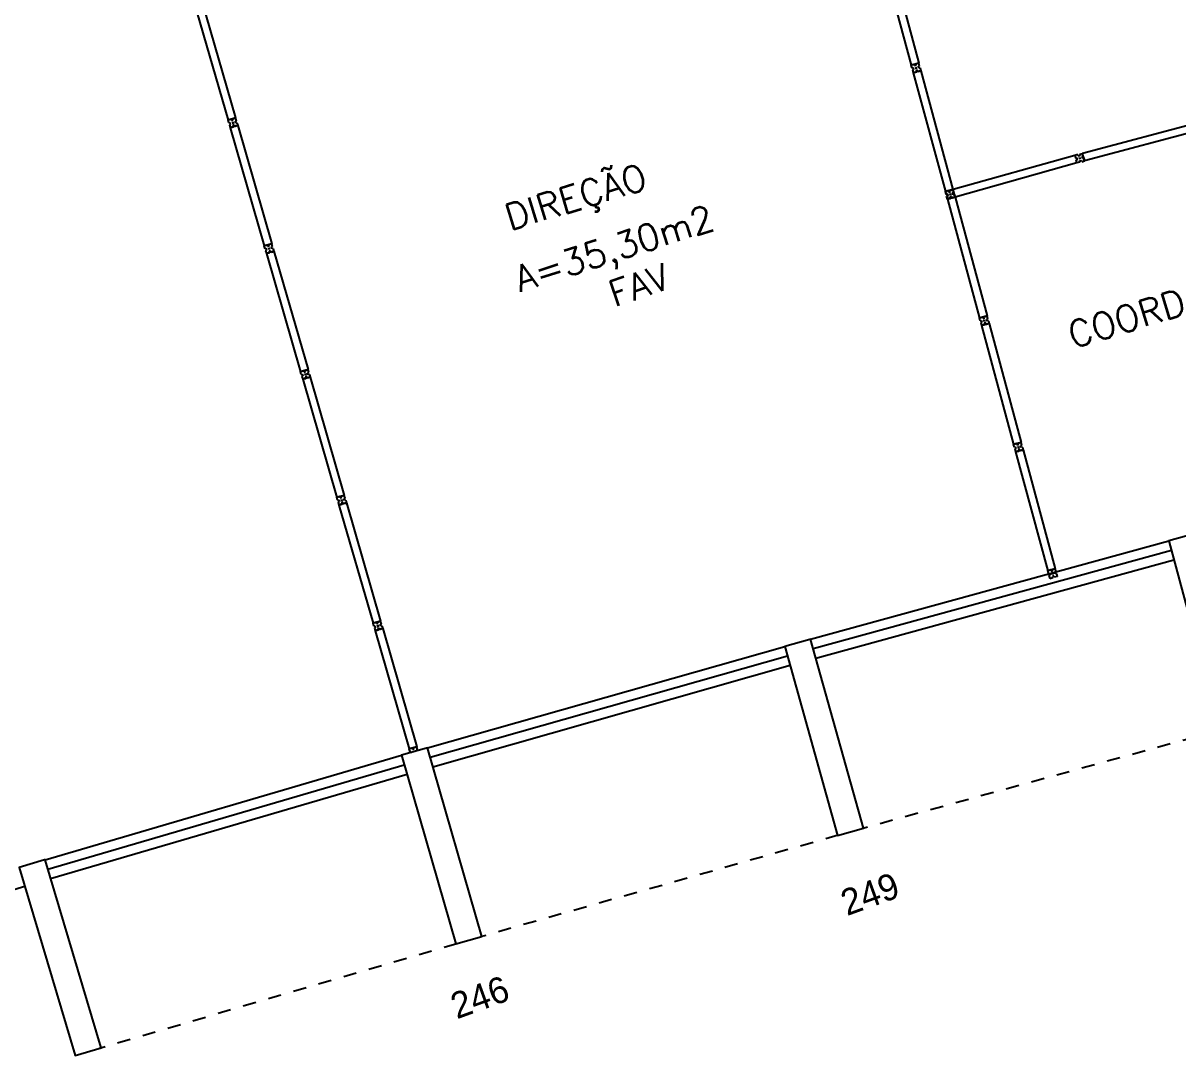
# Model space of a CAD drawing. Extents: x -165 to 137, y 302 to 416.
# Drawn here: x -115.2 to -106.38, y 318.65 to 326.5 of the extents above; entities that cross this region are included whole.
import ezdxf
from ezdxf.enums import TextEntityAlignment as Align

# ---------------------------------------------------------------- set-up
doc = ezdxf.new("R2010")
doc.units = 0
doc.header["$LTSCALE"] = 0.02
doc.header["$MEASUREMENT"] = 0
doc.linetypes.add('HIDDEN2', pattern=[0.1875, 0.125, -0.0625])
doc.layers.get('0').update_dxf_attribs({"linetype": 'CONTINUOUS'})
doc.layers.get('DEFPOINTS').update_dxf_attribs({"linetype": 'CONTINUOUS'})
for name, color, linetype in [('CENTRO_DE_CUSTO', 1, 'CONTINUOUS'), ('DIV', 2, 'CONTINUOUS'), ('ESQ', 1, 'CONTINUOUS'), ('ESTR', 3, 'CONTINUOUS'), ('NOPILAR', 2, 'CONTINUOUS'), ('PROJ', 1, 'HIDDEN2'), ('TEXTO', 2, 'CONTINUOUS'), ('USO1', 2, 'CONTINUOUS'), ('ÁREA', 2, 'CONTINUOUS')]:
    doc.layers.add(name, color=color, linetype=linetype)
doc.styles.add('1', font='romans.shx', dxfattribs={"height": 1.1})
doc.styles.add('UNB-100', font='simplex.shx', dxfattribs={"height": 0.2})
doc.dimstyles.new('1-600', dxfattribs={"dimtxt": 1.1, "dimasz": 2.5, "dimexe": 2, "dimexo": 4, "dimgap": 0.2, "dimtad": 1, "dimdec": 0, "dimzin": 4, "dimdsep": 46, "dimlunit": 6, "dimtxsty": '1', "dimblk1": 'NONE', "dimblk2": 'NONE', "dimsah": 1, "dimcen": 0, "dimclrd": 2, "dimclre": 2, "dimclrt": 2, "dimadec": 0, "dimazin": 0, "dimtfac": 1, "dimtdec": 0, "dimtmove": 2, "dimatfit": 3, "dimldrblk": 'NONE', "dimfxl": 0, "dimtolj": 1, "dimtzin": 0, "dimarcsym": 0})

# ---------------------------------------------------------------- blocks, each defined once
blk = doc.blocks.new('DIVMT-TTC')
for p, q in [((-0.03, 0.03), (-0.03, 0.006)), ((-0.008, 0.03), (-0.03, 0.03)), ((-0.0185, 0.006), (-0.03, 0.006)), ((-0.0185, -0.006), (-0.0185, 0.006)), ((-0.008, 0.03), (-0.008, 0.02)), ((-0.008, 0.02), (0.008, 0.02)), ((-0.0051, 0), (0.0051, 0)), ((0.0051, 0), (-0.0051, 0)), ((-0.0051, 0), (0.0051, 0)), ((0, -0.0051), (0, 0.0051)), ((0, 0.0051), (0, -0.0051)), ((0.008, 0.03), (0.008, 0.02)), ((0.008, 0.03), (0.03, 0.03)), ((0.0205, 0.006), (0.03, 0.006)), ((0.0205, -0.006), (0.0205, 0.006)), ((0.0205, 0.006), (0.0205, -0.006)), ((0.0205, 0.006), (0.03, 0.006)), ((0.97, 0.03), (0.03, 0.03)), ((0.03, 0.006), (0.03, 0.03)), ((0.03, -0.03), (0.03, 0.03)), ((0.03, -0.005), (0.03, 0.005)), ((0.97, -0.03), (0.97, 0.03)), ((0.97, 0.03), (0.97, 0.009)), ((0.97, 0.009), (0.97, 0.027)), ((0.9795, 0.006), (0.97, 0.006)), ((0.97, -0.005), (0.97, 0.005)), ((0.9795, 0.006), (0.9795, -0.006)), ((1.0051, 0), (0.9949, 0)), ((1, 0.0051), (1, -0.0051)), ((-0.0185, -0.006), (-0.03, -0.006)), ((-0.03, -0.03), (-0.03, -0.006)), ((-0.008, -0.03), (-0.03, -0.03)), ((-0.008, -0.03), (-0.008, -0.02)), ((-0.008, -0.02), (0.008, -0.02)), ((0.008, -0.03), (0.008, -0.02)), ((0.008, -0.03), (0.03, -0.03)), ((0.0205, -0.006), (0.03, -0.006)), ((0.0205, -0.006), (0.03, -0.006)), ((0.03, -0.006), (0.03, -0.03)), ((0.97, -0.03), (0.03, -0.03)), ((0.9795, -0.006), (0.97, -0.006)), ((0.97, -0.009), (0.97, -0.027))]:
    blk.add_line(p, q)
blk = doc.blocks.new('MTINI-TTC')
for p, q in [((-0.03, 0.008), (-0.03, 0.03)), ((0.03, 0.03), (-0.03, 0.03)), ((-0.03, 0.008), (-0.02, 0.008)), ((-0.009, 0.03), (-0.027, 0.03)), ((-0.02, 0.008), (-0.02, 0)), ((-0.0009, 0), (-0.02, 0)), ((-0.006, 0.0205), (-0.006, 0.03)), ((-0.006, 0.0225), (-0.006, 0.027)), ((-0.006, 0.0205), (0.006, 0.0205)), ((0.0051, 0), (-0.0051, 0)), ((0.005, 0.03), (-0.005, 0.03)), ((0.004, 0.0205), (-0.004, 0.0205)), ((0.02, 0), (-0.0009, 0)), ((0, -0.0051), (0, 0.0051)), ((0.006, 0.0205), (0.006, 0.03)), ((0.006, 0.0225), (0.006, 0.027)), ((0.009, 0.03), (0.027, 0.03)), ((0.03, 0.008), (0.02, 0.008)), ((0.02, 0), (0.02, 0.008)), ((0.03, 0.008), (0.03, 0.03))]:
    blk.add_line(p, q)
blk = doc.blocks.new('DIVINI-TTC')
for p, q in [((-0.0051, 0), (0.0051, 0)), ((0.008, 0.02), (0, 0.02)), ((0, 0.0009), (0, 0.02)), ((0, -0.0051), (0, 0.0051)), ((0, -0.02), (0, 0.0009)), ((0.008, 0.03), (0.03, 0.03)), ((0.008, 0.03), (0.008, 0.02)), ((0.0205, 0.006), (0.03, 0.006)), ((0.0205, 0.006), (0.0205, -0.006)), ((0.0205, -0.004), (0.0205, 0.004)), ((0.0225, 0.006), (0.027, 0.006)), ((0.97, 0.03), (0.03, 0.03)), ((0.03, -0.03), (0.03, 0.03)), ((0.03, 0.009), (0.03, 0.027)), ((0.03, -0.005), (0.03, 0.005)), ((0.97, 0.03), (0.97, 0.009)), ((0.97, -0.03), (0.97, 0.03)), ((0.97, 0.009), (0.97, 0.027)), ((0.9795, 0.006), (0.97, 0.006)), ((0.97, -0.005), (0.97, 0.005)), ((0.9795, 0.006), (0.9795, -0.006)), ((0.9905, 0), (1.0076, 0)), ((0.9987, 0.006), (0.9987, -0.0059)), ((0, -0.02), (0.008, -0.02)), ((0.008, -0.03), (0.008, -0.02)), ((0.008, -0.03), (0.03, -0.03)), ((0.0205, -0.006), (0.03, -0.006)), ((0.0225, -0.006), (0.027, -0.006)), ((0.03, -0.009), (0.03, -0.027)), ((0.97, -0.03), (0.03, -0.03)), ((0.9795, -0.006), (0.97, -0.006)), ((0.97, -0.009), (0.97, -0.027))]:
    blk.add_line(p, q)
blk = doc.blocks.new('*D82')
at = {"layer": 'DEFPOINTS', "color": 0, "transparency": 16777216}
for p in [(-88.7083, 326.8637), (-88.3918, 325.3975), (-118.1512, 319.1742), (-117.7112, 317.7402), (-96.6851, 316.8114)]:
    blk.add_point(p, dxfattribs=at)
at = {"layer": 'USO1', "color": 2, "lineweight": -2, "transparency": 16777216}
for p, q in [((-87.5478, 321.4875), (-86.5978, 317.0868)), ((-116.5378, 313.9162), (-115.2196, 309.6205))]:
    blk.add_line(p, q, dxfattribs=at)
blk.add_arc((-13.2658, -22.6242), 349.5358, 102.18129, 107.059339, dxfattribs=at)
at = {"layer": 'USO1', "color": 2, "transparency": 16777216, "insert": (-101.7286, 316.4967), "char_height": 1.1, "attachment_point": 5, "rotation": 14.62031, "style": '1'}
blk.add_mtext('\\A1;Agronomia e Veterinária', dxfattribs=at)
blk = doc.blocks.new('_NONE')
at = {"color": 0, "linetype": 'ByBlock'}
blk.add_circle((0, 0), 0.25, dxfattribs=at)

msp = doc.modelspace()

# ---------------------------------------------------------------- linework, layer by layer
at = {"layer": 'DIV'}
for p, q in [((-106.1863, 325.7538), (-107.1064, 325.5094)), ((-106.171, 325.6958), (-107.0911, 325.4514)), ((-107.1644, 325.4941), (-108.0959, 325.2328)), ((-107.1431, 325.4997), (-107.1644, 325.4941)), ((-107.1644, 325.4941), (-107.1583, 325.4709)), ((-107.1472, 325.4738), (-107.1583, 325.4709)), ((-107.1441, 325.4622), (-107.1552, 325.4593)), ((-107.1491, 325.4361), (-107.1552, 325.4593)), ((-107.1441, 325.4622), (-107.1472, 325.4738)), ((-107.1431, 325.4997), (-107.1406, 325.4901)), ((-107.1406, 325.4901), (-107.1251, 325.4941)), ((-107.1327, 325.4715), (-107.1228, 325.4741)), ((-107.1228, 325.4741), (-107.1327, 325.4715)), ((-107.1327, 325.4715), (-107.1228, 325.4741)), ((-107.1264, 325.4678), (-107.129, 325.4777)), ((-107.129, 325.4777), (-107.1264, 325.4678)), ((-107.1276, 325.5038), (-107.1064, 325.5094)), ((-107.1276, 325.5038), (-107.1251, 325.4941)), ((-107.1094, 325.4838), (-107.1003, 325.4862)), ((-107.1094, 325.4838), (-107.1003, 325.4862)), ((-107.1064, 325.4722), (-107.1094, 325.4838)), ((-107.1094, 325.4838), (-107.1064, 325.4722)), ((-107.1003, 325.4862), (-107.1064, 325.5094)), ((-107.0911, 325.4514), (-107.1064, 325.5094)), ((-107.1064, 325.4722), (-107.0972, 325.4746)), ((-107.1064, 325.4722), (-107.0972, 325.4746)), ((-107.0975, 325.4756), (-107.1, 325.4852)), ((-107.0972, 325.4746), (-107.0911, 325.4514)), ((-107.1491, 325.4361), (-108.0806, 325.1748)), ((-107.1278, 325.4417), (-107.1491, 325.4361)), ((-107.1304, 325.4514), (-107.1149, 325.4555)), ((-107.1278, 325.4417), (-107.1304, 325.4514)), ((-107.1124, 325.4458), (-107.1149, 325.4555)), ((-107.1124, 325.4458), (-107.0911, 325.4514)), ((-108.1326, 325.2231), (-108.1539, 325.2175)), ((-108.1539, 325.2175), (-108.1478, 325.1943)), ((-108.1367, 325.1973), (-108.1478, 325.1943)), ((-108.1336, 325.1856), (-108.1367, 325.1973)), ((-108.1326, 325.2231), (-108.1301, 325.2135)), ((-108.1301, 325.2135), (-108.1146, 325.2175)), ((-108.1222, 325.1949), (-108.1123, 325.1975)), ((-108.1123, 325.1975), (-108.1222, 325.1949)), ((-108.1222, 325.1949), (-108.1123, 325.1975)), ((-108.116, 325.1912), (-108.1186, 325.2011)), ((-108.1186, 325.2011), (-108.116, 325.1912)), ((-108.1172, 325.2272), (-108.0959, 325.2328)), ((-108.1172, 325.2272), (-108.1146, 325.2175)), ((-108.099, 325.2072), (-108.0898, 325.2096)), ((-108.099, 325.2072), (-108.0898, 325.2096)), ((-108.0959, 325.1956), (-108.099, 325.2072)), ((-108.099, 325.2072), (-108.0959, 325.1956)), ((-108.0898, 325.2096), (-108.0959, 325.2328)), ((-108.0806, 325.1748), (-108.0959, 325.2328)), ((-108.0959, 325.1956), (-108.0867, 325.198)), ((-108.0959, 325.1956), (-108.0867, 325.198)), ((-108.087, 325.199), (-108.0895, 325.2086)), ((-108.0867, 325.198), (-108.0806, 325.1748)), ((-108.1336, 325.1856), (-108.1447, 325.1827)), ((-108.1386, 325.1595), (-108.1447, 325.1827)), ((-108.1174, 325.1651), (-108.1386, 325.1595)), ((-108.1199, 325.1748), (-108.1044, 325.1789)), ((-108.1174, 325.1651), (-108.1199, 325.1748)), ((-108.1019, 325.1692), (-108.1044, 325.1789)), ((-108.1019, 325.1692), (-108.0806, 325.1748))]:
    msp.add_line(p, q, dxfattribs=at)
at = {"layer": 'ESQ'}
for p, q in [((-109.1843, 321.7991), (-106.4471, 322.5506)), ((-109.1843, 321.7991), (-106.4471, 322.5506)), ((-109.1644, 321.7268), (-106.4272, 322.4783)), ((-109.1445, 321.6545), (-106.4074, 322.4059)), ((-112.1129, 320.9691), (-109.3822, 321.7439)), ((-112.1129, 320.9691), (-109.3822, 321.7439)), ((-112.0924, 320.897), (-109.3617, 321.6717)), ((-112.0719, 320.8248), (-109.3413, 321.5996)), ((-115.0343, 320.1142), (-112.3103, 320.9122)), ((-115.0343, 320.1142), (-112.3103, 320.9122)), ((-115.0132, 320.0422), (-112.2893, 320.8402)), ((-114.9922, 319.9703), (-112.2682, 320.7682)), ((-117.905, 319.0909), (-115.1879, 319.912))]:
    msp.add_line(p, q, dxfattribs=at)
at = {"layer": 'ESTR'}
for points in [[(-106.254, 322.6027), (-106.4471, 322.5506), (-106.0561, 321.1024), (-105.8577, 321.156), (-106.2487, 322.6042)], [(-109.1896, 321.7976), (-109.3822, 321.7439), (-108.9789, 320.2991), (-108.781, 320.3543), (-109.1843, 321.7991)], [(-112.1182, 320.9676), (-112.3103, 320.9122), (-111.8948, 319.4709), (-111.6973, 319.5278), (-112.1129, 320.9691)], [(-115.0396, 320.1126), (-115.2313, 320.0556), (-114.8035, 318.6179), (-114.6065, 318.6765), (-115.0343, 320.1142)]]:
    msp.add_lwpolyline(points, close=True, dxfattribs=at)
at = {"layer": 'PROJ'}
for p, q in [((-106.05, 321.1041), (-108.7924, 320.3512)), ((-108.9728, 320.3008), (-111.7087, 319.5245)), ((-111.8886, 319.4727), (-114.6179, 318.6731))]:
    msp.add_line(p, q, dxfattribs=at)

# ---------------------------------------------------------------- block references
at = {"layer": 'DIV'}
for name, p, rotation in [('DIVMT-TTC', (-108.3781, 326.1617), 105.1081678998967), ('DIVMT-TTC', (-113.5991, 325.7429), 106.0837678998953), ('DIVMT-TTC', (-108.1175, 325.1963), 105.1081678998967), ('DIVMT-TTC', (-113.3221, 324.7821), 106.0837678998953), ('DIVMT-TTC', (-107.8568, 324.2309), 105.1081678998967), ('DIVMT-TTC', (-113.045, 323.8212), 106.0837678998953), ('DIVMT-TTC', (-107.5962, 323.2654), 105.1081678998967), ('DIVMT-TTC', (-112.768, 322.8604), 106.0837678998953), ('DIVMT-TTC', (-107.3356, 322.3), 105.1081678998967), ('DIVMT-TTC', (-112.4909, 321.8995), 106.0837678998953), ('MTINI-TTC', (-107.3356, 322.3), 15.10816790002049), ('DIVINI-TTC', (-112.2143, 320.9399), 106.0837678998953)]:
    msp.add_blockref(name, p, dxfattribs=dict(at, rotation=rotation))

# ---------------------------------------------------------------- texts
at = {"layer": 'CENTRO_DE_CUSTO', "linetype": 'Continuous', "style": 'UNB-100'}
msp.add_text('FAV', height=0.2, rotation=18.98617, dxfattribs=at).set_placement((-110.6845, 324.3335))
at = {"layer": 'NOPILAR'}
for s, p in [('249', (-108.9064, 319.6828)), ('249', (-108.9064, 319.6828)), ('246', (-111.8877, 318.8944)), ('246', (-111.8877, 318.8944))]:
    msp.add_text(s, height=0.2, rotation=19.98617, dxfattribs=at).set_placement(p)
at = {"layer": 'TEXTO', "style": 'UNB-100'}
for s, p in [('DIREÇÃO', (-111.4835, 324.9186)), ('COORD. PÓS GRAD.', (-107.179, 324.0192))]:
    msp.add_text(s, height=0.2, rotation=16.97586, dxfattribs=at).set_placement(p)
at = {"layer": 'ÁREA', "style": 'UNB-100'}
msp.add_text('A=35,30m2', height=0.2, rotation=17.81999, dxfattribs=at).set_placement((-110.6559, 324.6899), align=Align.CENTER)

# ---------------------------------------------------------------- dimensions: what is measured, and where the dimension line sits
at = {"layer": 'USO1'}
dim = msp.add_angular_dim_2l(base=(-96.6851, 316.8114), line1=((-88.7083, 326.8637), (-88.3918, 325.3975)), line2=((-118.1512, 319.1742), (-117.7112, 317.7402)), text='Agronomia e Veterinária', dimstyle='1-600', override={"dimazin": 1}, dxfattribs=at)
dim.commit()
dim.dimension.update_dxf_attribs({"geometry": '*D82', "text_midpoint": (-101.7286, 316.4967)})

doc.saveas('drawing.dxf')
